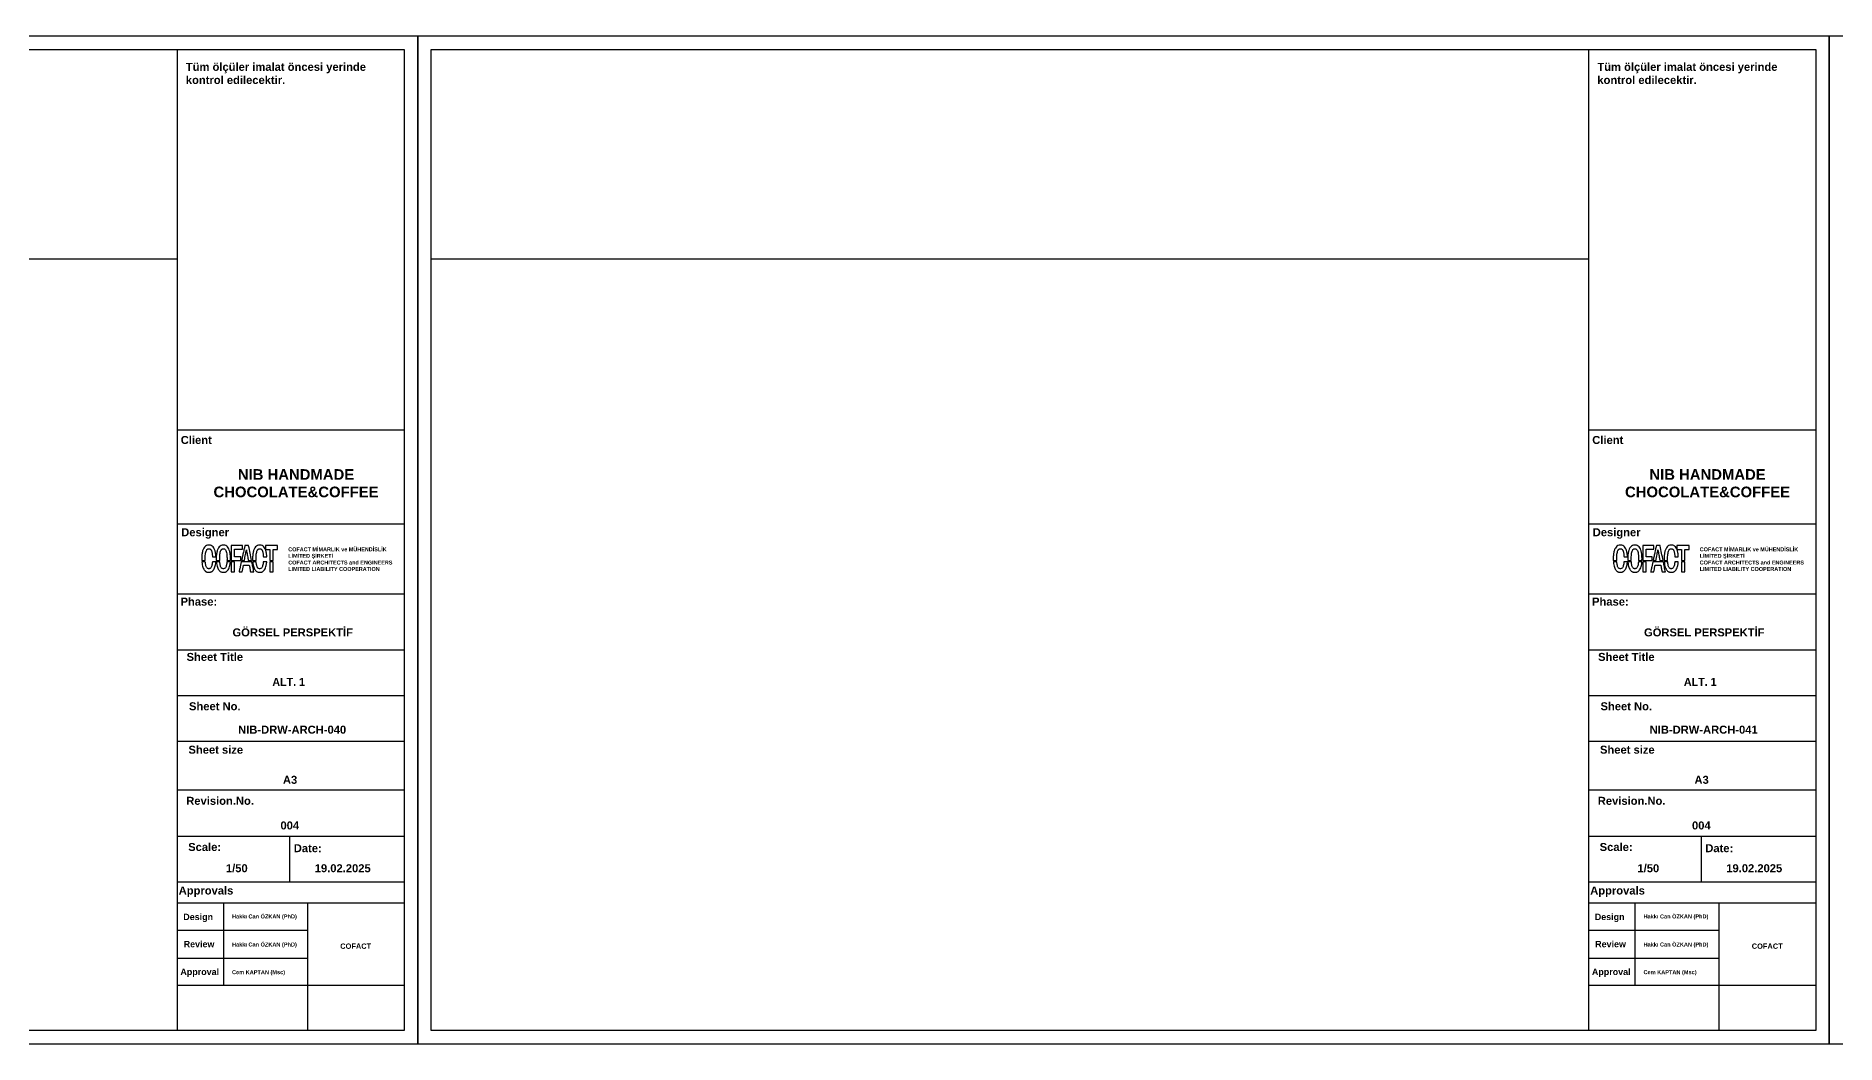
# Model space of a CAD drawing. Header units: millimetres. Extents: x 933584 to 974011, y 4545988 to 4553664.
# Drawn here: x 960844 to 963521, y 4546464 to 4547964 of the extents above; entities that cross this region are included whole.
import ezdxf

# ---------------------------------------------------------------- set-up
doc = ezdxf.new("R2010")
doc.units = ezdxf.units.MM
doc.layers.get('0').update_dxf_attribs({"color": 255})
doc.styles.add('Century Gothic_B_3', font='GOTHICB.TTF', dxfattribs={"height": 4})
picture_1 = doc.add_image_def('image7.png', size_in_pixel=(2560, 1707))
picture_2 = doc.add_image_def('image8.png', size_in_pixel=(2560, 1707))

msp = doc.modelspace()

# ---------------------------------------------------------------- linework, layer by layer
at = {"color": 0}
for p, q in [((961391.47, 4547377.52), (961053.42, 4547377.52)), ((961391.47, 4547377.52), (961053.42, 4547377.52)), ((963491.47, 4547377.52), (963153.42, 4547377.52)), ((963491.47, 4547377.52), (963153.42, 4547377.52)), ((961391.47, 4547237.54), (961053.42, 4547237.54)), ((961391.47, 4547237.54), (961053.42, 4547237.54)), ((961391.47, 4547237.54), (961053.42, 4547237.54)), ((961391.47, 4547237.54), (961053.42, 4547237.54)), ((963491.47, 4547237.54), (963153.42, 4547237.54)), ((963491.47, 4547237.54), (963153.42, 4547237.54)), ((963491.47, 4547237.54), (963153.42, 4547237.54)), ((963491.47, 4547237.54), (963153.42, 4547237.54)), ((961391.47, 4547133.48), (961053.42, 4547133.48)), ((963491.47, 4547133.48), (963153.42, 4547133.48)), ((961053.42, 4547050.2), (961391.47, 4547050.2)), ((963153.42, 4547050.2), (963491.47, 4547050.2)), ((961391.47, 4546981.8), (961053.42, 4546981.8)), ((963491.47, 4546981.8), (963153.42, 4546981.8)), ((961391.47, 4546913.84), (961053.42, 4546913.84)), ((963491.47, 4546913.84), (963153.42, 4546913.84)), ((961391.47, 4546841.62), (961053.42, 4546841.62)), ((963491.47, 4546841.62), (963153.42, 4546841.62)), ((961391.47, 4546772.61), (961053.42, 4546772.61)), ((961220.89, 4546772.61), (961220.89, 4546704.89)), ((963491.47, 4546772.61), (963153.42, 4546772.61)), ((963320.89, 4546772.61), (963320.89, 4546704.89)), ((961391.47, 4546704.89), (961053.42, 4546704.89)), ((963491.47, 4546704.89), (963153.42, 4546704.89)), ((961391.47, 4546673.56), (961053.42, 4546673.56)), ((961122.27, 4546673.56), (961122.27, 4546550.8)), ((961247.26, 4546673.56), (961247.26, 4546599.96)), ((963491.47, 4546673.56), (963153.42, 4546673.56)), ((963222.27, 4546673.56), (963222.27, 4546550.8)), ((963347.26, 4546673.56), (963347.26, 4546599.96)), ((961053.42, 4546633.42), (961247.26, 4546633.42)), ((963153.42, 4546633.42), (963347.26, 4546633.42)), ((961053.42, 4546591.71), (961247.26, 4546591.71)), ((961247.26, 4546599.96), (961247.26, 4546483.84)), ((963153.42, 4546591.71), (963347.26, 4546591.71)), ((963347.26, 4546599.96), (963347.26, 4546483.84)), ((961391.47, 4546550.8), (961053.42, 4546550.8)), ((963491.47, 4546550.8), (963153.42, 4546550.8))]:
    msp.add_line(p, q, dxfattribs=at)
for points in [[(959311.47, 4547963.85), (961411.47, 4547963.85), (961411.47, 4546463.85), (959311.47, 4546463.85)], [(961411.47, 4547963.85), (963511.47, 4547963.85), (963511.47, 4546463.85), (961411.47, 4546463.85)], [(963511.47, 4547963.85), (965611.47, 4547963.85), (965611.47, 4546463.85), (963511.47, 4546463.85)], [(959331.47, 4547943.85), (961391.47, 4547943.85), (961391.47, 4546483.85), (959331.47, 4546483.85)], [(961431.47, 4547943.85), (963491.47, 4547943.85), (963491.47, 4546483.85), (961431.47, 4546483.85)], [(961134.1, 4547194.48), (961134.1, 4547183.34), (961141.16, 4547183.34), (961148.22, 4547183.34), (961148.22, 4547185.98), (961148.22, 4547188.61), (961143.64, 4547188.61), (961139.07, 4547188.61), (961139.07, 4547194.43), (961139.07, 4547200.24), (961144.79, 4547200.24), (961150.5, 4547200.24), (961150.5, 4547202.93), (961150.5, 4547205.61), (961142.3, 4547205.61), (961134.1, 4547205.61)], [(961184.91, 4547202.78), (961184.91, 4547199.95), (961188.14, 4547199.95), (961191.37, 4547199.95), (961191.37, 4547191.64), (961191.37, 4547183.34), (961193.86, 4547183.34), (961196.34, 4547183.34), (961196.34, 4547191.64), (961196.34, 4547199.95), (961199.62, 4547199.95), (961202.9, 4547199.95), (961202.9, 4547202.78), (961202.9, 4547205.61), (961193.91, 4547205.61), (961184.91, 4547205.61)], [(963234.1, 4547194.48), (963234.1, 4547183.34), (963241.16, 4547183.34), (963248.22, 4547183.34), (963248.22, 4547185.98), (963248.22, 4547188.61), (963243.64, 4547188.61), (963239.07, 4547188.61), (963239.07, 4547194.43), (963239.07, 4547200.24), (963244.79, 4547200.24), (963250.5, 4547200.24), (963250.5, 4547202.93), (963250.5, 4547205.61), (963242.3, 4547205.61), (963234.1, 4547205.61)], [(963284.91, 4547202.78), (963284.91, 4547199.95), (963288.14, 4547199.95), (963291.37, 4547199.95), (963291.37, 4547191.64), (963291.37, 4547183.34), (963293.86, 4547183.34), (963296.34, 4547183.34), (963296.34, 4547191.64), (963296.34, 4547199.95), (963299.62, 4547199.95), (963302.9, 4547199.95), (963302.9, 4547202.78), (963302.9, 4547205.61), (963293.91, 4547205.61), (963284.91, 4547205.61)], [(961134.1, 4547173.84), (961134.1, 4547166.34), (961136.56, 4547166.36), (961139.02, 4547166.39), (961139.04, 4547173.87), (961139.07, 4547181.35), (961136.58, 4547181.35), (961134.1, 4547181.35)], [(961191.39, 4547173.87), (961191.42, 4547166.39), (961193.88, 4547166.36), (961196.34, 4547166.33), (961196.34, 4547173.84), (961196.34, 4547181.35), (961193.86, 4547181.35), (961191.37, 4547181.35)], [(963234.1, 4547173.84), (963234.1, 4547166.34), (963236.56, 4547166.36), (963239.02, 4547166.39), (963239.04, 4547173.87), (963239.07, 4547181.35), (963236.58, 4547181.35), (963234.1, 4547181.35)], [(963291.39, 4547173.87), (963291.42, 4547166.39), (963293.88, 4547166.36), (963296.34, 4547166.33), (963296.34, 4547173.84), (963296.34, 4547181.35), (963293.86, 4547181.35), (963291.37, 4547181.35)]]:
    msp.add_lwpolyline(points, close=True, dxfattribs=at)
for points in [[(961053.42, 4547943.86), (961053.42, 4546483.85)], [(963153.42, 4547943.86), (963153.42, 4546483.85)]]:
    msp.add_lwpolyline(points, dxfattribs=at)
for points in [[(961098.75, 4547206.1, 0.11064), (961095.65, 4547204.6, 0.089568), (961093.2, 4547201.82, 0.069833), (961091.45, 4547197.7, 0.037138), (961090.4, 4547192.26, 0.013582), (961090.25, 4547190.61, 0.005436), (961090.14, 4547188.34, 0.005261), (961090.08, 4547186.12, 0.017635), (961090.1, 4547184.66), (961090.17, 4547183.34), (961092.72, 4547183.34), (961095.27, 4547183.34), (961095.28, 4547186.35, -0.01557), (961095.44, 4547190.77, -0.027157), (961095.88, 4547194.4, -0.033018), (961096.57, 4547197.25, -0.079442), (961097.55, 4547199.19, -0.009072), (961097.84, 4547199.58, -0.030827), (961098.05, 4547199.82, -0.031813), (961098.29, 4547200.03, -0.010138), (961098.67, 4547200.31, -0.089655), (961099.42, 4547200.67, -0.05192), (961100.42, 4547200.83, -0.051218), (961101.44, 4547200.78, -0.076363), (961102.3, 4547200.51, -0.070873), (961103.1, 4547199.97, -0.052254), (961103.81, 4547199.17, -0.046256), (961104.42, 4547198.14, -0.033841), (961104.9, 4547196.91, -0.02482), (961105.26, 4547195.51, -0.012371), (961105.59, 4547193.71, -0.011745), (961105.85, 4547191.72, -0.011909), (961106.02, 4547189.73), (961106.09, 4547188.61), (961108.66, 4547188.61), (961111.23, 4547188.61), (961111.23, 4547189.03, 0.020953), (961111.19, 4547189.94, 0.004455), (961111.04, 4547191.52, 0.00493), (961110.86, 4547193.14, 0.011284), (961110.68, 4547194.37, 0.038093), (961109.55, 4547198.88, 0.067383), (961107.87, 4547202.32, 0.083303), (961105.64, 4547204.69, 0.099908), (961102.89, 4547206.02, 0.02201), (961102.45, 4547206.11, 0.020762), (961101.99, 4547206.17, 0.015695), (961101.43, 4547206.2, 0.005906), (961100.65, 4547206.2, 0.00548), (961100.04, 4547206.19, 0.006399), (961099.47, 4547206.17, 0.005718), (961098.99, 4547206.13, 0.038226)], [(961120.33, 4547206.1, 0.105194), (961117.36, 4547204.7, 0.087054), (961114.98, 4547202.14, 0.069549), (961113.23, 4547198.38, 0.038701), (961112.13, 4547193.43, 0.014261), (961111.89, 4547191.35, 0.008448), (961111.72, 4547188.85, 0.008433), (961111.64, 4547186.42, 0.018733), (961111.68, 4547184.57), (961111.75, 4547183.34), (961114.3, 4547183.34), (961116.85, 4547183.34), (961116.86, 4547186.35, -0.01557), (961117.01, 4547190.77, -0.027157), (961117.45, 4547194.4, -0.033018), (961118.15, 4547197.25, -0.079442), (961119.12, 4547199.19, -0.009072), (961119.42, 4547199.58, -0.030827), (961119.63, 4547199.82, -0.031813), (961119.87, 4547200.03, -0.010138), (961120.25, 4547200.31, -0.089655), (961121, 4547200.67, -0.05192), (961121.99, 4547200.83, -0.051218), (961123.02, 4547200.78, -0.076363), (961123.88, 4547200.51, -0.136443), (961125.39, 4547199.17, -0.067108), (961126.49, 4547196.83, -0.045937), (961127.23, 4547193.38, -0.018323), (961127.64, 4547188.56, -0.004967), (961127.68, 4547187.58, -0.003937), (961127.7, 4547186.52, -0.00398), (961127.71, 4547185.53, -0.009912), (961127.69, 4547184.81), (961127.63, 4547183.34), (961130.2, 4547183.34), (961132.78, 4547183.34), (961132.84, 4547184.61, 0.018366), (961132.87, 4547186.77, 0.009634), (961132.76, 4547189.46, 0.009631), (961132.55, 4547192.16, 0.017297), (961132.25, 4547194.36, 0.038062), (961131.13, 4547198.88, 0.067387), (961129.45, 4547202.32, 0.08333), (961127.22, 4547204.69, 0.099909), (961124.46, 4547206.02, 0.02201), (961124.02, 4547206.11, 0.020762), (961123.57, 4547206.17, 0.015695), (961123.01, 4547206.2, 0.005906), (961122.22, 4547206.2, 0.00548), (961121.62, 4547206.19, 0.006399), (961121.05, 4547206.17, 0.005718), (961120.57, 4547206.13, 0.038226)], [(961156.52, 4547199.03, 0.0000105), (961157.88, 4547191.73, 0.000084), (961159.08, 4547185.3, 0.003215), (961159.36, 4547183.86), (961159.47, 4547183.34), (961161.85, 4547183.34, 0.001355), (961162.76, 4547183.34, 0.00226), (961163.53, 4547183.35, 0.000206), (961164.21, 4547183.36, 0.409743), (961164.23, 4547183.38, 0.049641), (961164.22, 4547183.44, 0.000001), (961162.04, 4547194.29, 0.000006), (961159.89, 4547204.97, 0.007694), (961159.8, 4547205.39), (961159.75, 4547205.61), (961156.99, 4547205.61), (961154.23, 4547205.61), (961153.51, 4547202.31, -0.000077), (961152.13, 4547195.94, -0.000085), (961150.8, 4547189.78, -0.000009), (961149.51, 4547183.86, -0.006923), (961149.44, 4547183.57), (961149.39, 4547183.34), (961153.6, 4547183.34, 0.0001427), (961153.89, 4547184.92, 0.00034), (961154.15, 4547186.29, 0.000221), (961154.44, 4547187.87, -0.000266), (961155.27, 4547192.37, -0.000578), (961155.92, 4547195.83, -0.0000869)], [(961174.42, 4547206.1, 0.105194), (961171.45, 4547204.7, 0.087054), (961169.07, 4547202.14, 0.069549), (961167.32, 4547198.38, 0.038701), (961166.22, 4547193.43, 0.014261), (961165.99, 4547191.35, 0.008448), (961165.82, 4547188.85, 0.008433), (961165.73, 4547186.42, 0.018733), (961165.77, 4547184.57), (961165.84, 4547183.34), (961168.39, 4547183.34), (961170.94, 4547183.34), (961170.95, 4547186.35, -0.01557), (961171.1, 4547190.76, -0.027157), (961171.54, 4547194.4, -0.033018), (961172.24, 4547197.25, -0.079442), (961173.21, 4547199.19, -0.009072), (961173.51, 4547199.58, -0.030827), (961173.72, 4547199.82, -0.031813), (961173.96, 4547200.03, -0.010138), (961174.34, 4547200.31, -0.089655), (961175.09, 4547200.67, -0.05192), (961176.09, 4547200.83, -0.051218), (961177.11, 4547200.78, -0.076363), (961177.97, 4547200.51, -0.070873), (961178.77, 4547199.97, -0.052254), (961179.48, 4547199.17, -0.046256), (961180.08, 4547198.14, -0.033841), (961180.56, 4547196.91, -0.02482), (961180.93, 4547195.51, -0.012371), (961181.26, 4547193.71, -0.011745), (961181.52, 4547191.72, -0.011909), (961181.69, 4547189.73), (961181.75, 4547188.61), (961184.32, 4547188.61), (961186.9, 4547188.61), (961186.9, 4547189.03, 0.020953), (961186.86, 4547189.94, 0.004455), (961186.71, 4547191.52, 0.00493), (961186.52, 4547193.14, 0.011284), (961186.34, 4547194.37, 0.038093), (961185.22, 4547198.88, 0.067383), (961183.54, 4547202.32, 0.083303), (961181.31, 4547204.69, 0.099908), (961178.55, 4547206.02, 0.02201), (961178.11, 4547206.11, 0.020762), (961177.66, 4547206.17, 0.015695), (961177.1, 4547206.2, 0.005906), (961176.32, 4547206.2, 0.00548), (961175.71, 4547206.19, 0.006399), (961175.14, 4547206.17, 0.005718), (961174.66, 4547206.13, 0.038226)], [(963198.75, 4547206.1, 0.11064), (963195.65, 4547204.6, 0.089568), (963193.2, 4547201.82, 0.069833), (963191.45, 4547197.7, 0.037138), (963190.4, 4547192.26, 0.013582), (963190.25, 4547190.61, 0.005436), (963190.14, 4547188.34, 0.005261), (963190.08, 4547186.12, 0.017635), (963190.1, 4547184.66), (963190.17, 4547183.34), (963192.72, 4547183.34), (963195.27, 4547183.34), (963195.28, 4547186.35, -0.01557), (963195.44, 4547190.77, -0.027157), (963195.88, 4547194.4, -0.033018), (963196.57, 4547197.25, -0.079442), (963197.55, 4547199.19, -0.009072), (963197.84, 4547199.58, -0.030827), (963198.05, 4547199.82, -0.031813), (963198.29, 4547200.03, -0.010138), (963198.67, 4547200.31, -0.089655), (963199.42, 4547200.67, -0.05192), (963200.42, 4547200.83, -0.051218), (963201.44, 4547200.78, -0.076363), (963202.3, 4547200.51, -0.070873), (963203.1, 4547199.97, -0.052254), (963203.81, 4547199.17, -0.046256), (963204.42, 4547198.14, -0.033841), (963204.9, 4547196.91, -0.02482), (963205.26, 4547195.51, -0.012371), (963205.59, 4547193.71, -0.011745), (963205.85, 4547191.72, -0.011909), (963206.02, 4547189.73), (963206.09, 4547188.61), (963208.66, 4547188.61), (963211.23, 4547188.61), (963211.23, 4547189.03, 0.020953), (963211.19, 4547189.94, 0.004455), (963211.04, 4547191.52, 0.00493), (963210.86, 4547193.14, 0.011284), (963210.68, 4547194.37, 0.038093), (963209.55, 4547198.88, 0.067383), (963207.87, 4547202.32, 0.083303), (963205.64, 4547204.69, 0.099908), (963202.89, 4547206.02, 0.02201), (963202.45, 4547206.11, 0.020762), (963201.99, 4547206.17, 0.015695), (963201.43, 4547206.2, 0.005906), (963200.65, 4547206.2, 0.00548), (963200.04, 4547206.19, 0.006399), (963199.47, 4547206.17, 0.005718), (963198.99, 4547206.13, 0.038226)], [(963220.33, 4547206.1, 0.105194), (963217.36, 4547204.7, 0.087054), (963214.98, 4547202.14, 0.069549), (963213.23, 4547198.38, 0.038701), (963212.13, 4547193.43, 0.014261), (963211.89, 4547191.35, 0.008448), (963211.72, 4547188.85, 0.008433), (963211.64, 4547186.42, 0.018733), (963211.68, 4547184.57), (963211.75, 4547183.34), (963214.3, 4547183.34), (963216.85, 4547183.34), (963216.86, 4547186.35, -0.01557), (963217.01, 4547190.77, -0.027157), (963217.45, 4547194.4, -0.033018), (963218.15, 4547197.25, -0.079442), (963219.12, 4547199.19, -0.009072), (963219.42, 4547199.58, -0.030827), (963219.63, 4547199.82, -0.031813), (963219.87, 4547200.03, -0.010138), (963220.25, 4547200.31, -0.089655), (963221, 4547200.67, -0.05192), (963221.99, 4547200.83, -0.051218), (963223.02, 4547200.78, -0.076363), (963223.88, 4547200.51, -0.136443), (963225.39, 4547199.17, -0.067108), (963226.49, 4547196.83, -0.045937), (963227.23, 4547193.38, -0.018323), (963227.64, 4547188.56, -0.004967), (963227.68, 4547187.58, -0.003937), (963227.7, 4547186.52, -0.00398), (963227.71, 4547185.53, -0.009912), (963227.69, 4547184.81), (963227.63, 4547183.34), (963230.2, 4547183.34), (963232.78, 4547183.34), (963232.84, 4547184.61, 0.018366), (963232.87, 4547186.77, 0.009634), (963232.76, 4547189.46, 0.009631), (963232.55, 4547192.16, 0.017297), (963232.25, 4547194.36, 0.038062), (963231.13, 4547198.88, 0.067387), (963229.45, 4547202.32, 0.08333), (963227.22, 4547204.69, 0.099909), (963224.46, 4547206.02, 0.02201), (963224.02, 4547206.11, 0.020762), (963223.57, 4547206.17, 0.015695), (963223.01, 4547206.2, 0.005906), (963222.22, 4547206.2, 0.00548), (963221.62, 4547206.19, 0.006399), (963221.05, 4547206.17, 0.005718), (963220.57, 4547206.13, 0.038226)], [(963256.52, 4547199.03, 0.0000105), (963257.88, 4547191.73, 0.000084), (963259.08, 4547185.3, 0.003215), (963259.36, 4547183.86), (963259.47, 4547183.34), (963261.85, 4547183.34, 0.001355), (963262.76, 4547183.34, 0.00226), (963263.53, 4547183.35, 0.000206), (963264.21, 4547183.36, 0.409743), (963264.23, 4547183.38, 0.049641), (963264.22, 4547183.44, 0.000001), (963262.04, 4547194.29, 0.000006), (963259.89, 4547204.97, 0.007694), (963259.8, 4547205.39), (963259.75, 4547205.61), (963256.99, 4547205.61), (963254.23, 4547205.61), (963253.51, 4547202.31, -0.000077), (963252.13, 4547195.94, -0.000085), (963250.8, 4547189.78, -0.000009), (963249.51, 4547183.86, -0.006923), (963249.44, 4547183.57), (963249.39, 4547183.34), (963253.6, 4547183.34, 0.0001427), (963253.89, 4547184.92, 0.00034), (963254.15, 4547186.29, 0.000221), (963254.44, 4547187.87, -0.000266), (963255.27, 4547192.37, -0.000578), (963255.92, 4547195.83, -0.0000869)], [(963274.42, 4547206.1, 0.105194), (963271.45, 4547204.7, 0.087054), (963269.07, 4547202.14, 0.069549), (963267.32, 4547198.38, 0.038701), (963266.22, 4547193.43, 0.014261), (963265.99, 4547191.35, 0.008448), (963265.82, 4547188.85, 0.008433), (963265.73, 4547186.42, 0.018733), (963265.77, 4547184.57), (963265.84, 4547183.34), (963268.39, 4547183.34), (963270.94, 4547183.34), (963270.95, 4547186.35, -0.01557), (963271.1, 4547190.76, -0.027157), (963271.54, 4547194.4, -0.033018), (963272.24, 4547197.25, -0.079442), (963273.21, 4547199.19, -0.009072), (963273.51, 4547199.58, -0.030827), (963273.72, 4547199.82, -0.031813), (963273.96, 4547200.03, -0.010138), (963274.34, 4547200.31, -0.089655), (963275.09, 4547200.67, -0.05192), (963276.09, 4547200.83, -0.051218), (963277.11, 4547200.78, -0.076363), (963277.97, 4547200.51, -0.070873), (963278.77, 4547199.97, -0.052254), (963279.48, 4547199.17, -0.046256), (963280.08, 4547198.14, -0.033841), (963280.56, 4547196.91, -0.02482), (963280.93, 4547195.51, -0.012371), (963281.26, 4547193.71, -0.011745), (963281.52, 4547191.72, -0.011909), (963281.69, 4547189.73), (963281.75, 4547188.61), (963284.32, 4547188.61), (963286.9, 4547188.61), (963286.9, 4547189.03, 0.020953), (963286.86, 4547189.94, 0.004455), (963286.71, 4547191.52, 0.00493), (963286.52, 4547193.14, 0.011284), (963286.34, 4547194.37, 0.038093), (963285.22, 4547198.88, 0.067383), (963283.54, 4547202.32, 0.083303), (963281.31, 4547204.69, 0.099908), (963278.55, 4547206.02, 0.02201), (963278.11, 4547206.11, 0.020762), (963277.66, 4547206.17, 0.015695), (963277.1, 4547206.2, 0.005906), (963276.32, 4547206.2, 0.00548), (963275.71, 4547206.19, 0.006399), (963275.14, 4547206.17, 0.005718), (963274.66, 4547206.13, 0.038226)], [(961090.3, 4547180.63, 0.025038), (961090.86, 4547176.68, 0.036131), (961091.79, 4547173.27, 0.041565), (961093.04, 4547170.46, 0.063352), (961094.62, 4547168.3, 0.028049), (961095.43, 4547167.53, 0.034689), (961096.27, 4547166.91, 0.034905), (961097.18, 4547166.42, 0.029004), (961098.2, 4547166.03, 0.021923), (961098.68, 4547165.9, 0.031789), (961099.12, 4547165.83, 0.019677), (961099.69, 4547165.8, 0.003659), (961100.74, 4547165.79, 0.003627), (961101.78, 4547165.8, 0.019229), (961102.35, 4547165.83, 0.031747), (961102.77, 4547165.9, 0.024514), (961103.22, 4547166.02, 0.035022), (961104.4, 4547166.5, 0.037328), (961105.46, 4547167.12, 0.037367), (961106.42, 4547167.9, 0.035245), (961107.28, 4547168.83, 0.053473), (961108.66, 4547171, 0.03772), (961109.75, 4547173.68, 0.032588), (961110.56, 4547176.9, 0.021334), (961111.08, 4547180.68), (961111.14, 4547181.35), (961108.56, 4547181.35), (961105.97, 4547181.35), (961105.91, 4547180.68, -0.0074), (961105.81, 4547179.71, -0.005344), (961105.66, 4547178.63, -0.005411), (961105.5, 4547177.6, -0.010609), (961105.34, 4547176.78, -0.034422), (961104.64, 4547174.32, -0.07643), (961103.72, 4547172.62, -0.102726), (961102.52, 4547171.59, -0.109019), (961101.04, 4547171.14, -0.095932), (961099.43, 4547171.33, -0.113527), (961098.11, 4547172.11, -0.092498), (961097.08, 4547173.53, -0.04608), (961096.31, 4547175.63, -0.017297), (961096.02, 4547176.92, -0.007909), (961095.72, 4547178.63, -0.007223), (961095.48, 4547180.29, -0.03219), (961095.42, 4547181.26, 0.402781), (961095.38, 4547181.3, 0.001238), (961094.67, 4547181.33, 0.005463), (961093.83, 4547181.35, 0.003096), (961092.82, 4547181.35), (961090.23, 4547181.35)], [(961111.87, 4547180.63, 0.025038), (961112.44, 4547176.68, 0.036131), (961113.36, 4547173.27, 0.041565), (961114.62, 4547170.46, 0.063352), (961116.19, 4547168.3, 0.047265), (961117.59, 4547167.07, 0.06438), (961119.06, 4547166.27, 0.06177), (961120.73, 4547165.86, 0.039412), (961122.73, 4547165.77, 0.027569), (961124.15, 4547165.9, 0.048064), (961125.3, 4547166.18, 0.049711), (961126.35, 4547166.67, 0.031882), (961127.45, 4547167.43, 0.081131), (961129.37, 4547169.51, 0.052129), (961130.88, 4547172.42, 0.043307), (961131.98, 4547176.15, 0.026621), (961132.66, 4547180.68), (961132.72, 4547181.35), (961130.14, 4547181.35), (961127.55, 4547181.35), (961127.49, 4547180.68, -0.0074), (961127.38, 4547179.71, -0.005344), (961127.24, 4547178.63, -0.005411), (961127.07, 4547177.6, -0.010609), (961126.92, 4547176.78, -0.034422), (961126.22, 4547174.32, -0.07643), (961125.29, 4547172.62, -0.102726), (961124.1, 4547171.59, -0.109019), (961122.62, 4547171.14, -0.095932), (961121.01, 4547171.33, -0.113527), (961119.69, 4547172.1, -0.092498), (961118.66, 4547173.53, -0.04608), (961117.89, 4547175.63, -0.017297), (961117.6, 4547176.92, -0.007909), (961117.3, 4547178.63, -0.007223), (961117.06, 4547180.29, -0.03219), (961117, 4547181.26, 0.402781), (961116.96, 4547181.3, 0.001238), (961116.24, 4547181.33, 0.005463), (961115.41, 4547181.35, 0.003096), (961114.4, 4547181.35), (961111.8, 4547181.35)], [(961167.66, 4547166.34, 0.0000231), (961166.17, 4547173.77, 0.000048), (961164.77, 4547180.73, 0.022716), (961164.66, 4547181.18, 0.319618), (961164.52, 4547181.29, 0.005635), (961163.47, 4547181.33, 0.005119), (961161.64, 4547181.35, 0.000404), (961156.79, 4547181.35), (961148.96, 4547181.35), (961147.38, 4547174.02, -0.000063), (961146.77, 4547171.2, -0.000102), (961146.25, 4547168.79, -0.000015), (961145.78, 4547166.65, -0.0154076), (961145.7, 4547166.33), (961150.44, 4547166.39), (961151.31, 4547171.11, -0.000258), (961151.65, 4547172.94, -0.000401), (961151.95, 4547174.51, -0.000111), (961152.21, 4547175.88, -0.013635), (961152.24, 4547176.06), (961152.3, 4547176.28), (961156.55, 4547176.28), (961160.79, 4547176.28), (961161.43, 4547172.88, 0.000154), (961161.69, 4547171.46, 0.000145), (961161.96, 4547170.01, 0.000144), (961162.2, 4547168.73, 0.000507), (961162.36, 4547167.9), (961162.66, 4547166.34)], [(961165.96, 4547180.63, 0.025038), (961166.53, 4547176.68, 0.036131), (961167.45, 4547173.27, 0.041565), (961168.71, 4547170.46, 0.063352), (961170.28, 4547168.3, 0.047265), (961171.68, 4547167.07, 0.06438), (961173.15, 4547166.27, 0.06177), (961174.82, 4547165.86, 0.039412), (961176.83, 4547165.77, 0.027569), (961178.25, 4547165.9, 0.048064), (961179.39, 4547166.18, 0.049711), (961180.44, 4547166.67, 0.031882), (961181.54, 4547167.43, 0.081131), (961183.46, 4547169.51, 0.052129), (961184.97, 4547172.42, 0.043307), (961186.07, 4547176.15, 0.026621), (961186.75, 4547180.68), (961186.81, 4547181.35), (961184.23, 4547181.35), (961181.64, 4547181.35), (961181.58, 4547180.68, -0.0074), (961181.47, 4547179.71, -0.005344), (961181.33, 4547178.63, -0.005411), (961181.17, 4547177.6, -0.010609), (961181.01, 4547176.78, -0.034422), (961180.31, 4547174.32, -0.07643), (961179.38, 4547172.62, -0.102726), (961178.19, 4547171.59, -0.109019), (961176.71, 4547171.14, -0.095932), (961175.1, 4547171.33, -0.113527), (961173.78, 4547172.1, -0.092498), (961172.75, 4547173.53, -0.04608), (961171.98, 4547175.63, -0.017297), (961171.69, 4547176.92, -0.007909), (961171.39, 4547178.63, -0.007223), (961171.15, 4547180.29, -0.03219), (961171.09, 4547181.26, 0.402781), (961171.05, 4547181.3, 0.001238), (961170.34, 4547181.33, 0.005463), (961169.5, 4547181.35, 0.003096), (961168.49, 4547181.35), (961165.9, 4547181.35)], [(963190.3, 4547180.63, 0.025038), (963190.86, 4547176.68, 0.036131), (963191.79, 4547173.27, 0.041565), (963193.04, 4547170.46, 0.063352), (963194.62, 4547168.3, 0.028049), (963195.43, 4547167.53, 0.034689), (963196.27, 4547166.91, 0.034905), (963197.18, 4547166.42, 0.029004), (963198.2, 4547166.03, 0.021923), (963198.68, 4547165.9, 0.031789), (963199.12, 4547165.83, 0.019677), (963199.69, 4547165.8, 0.003659), (963200.74, 4547165.79, 0.003627), (963201.78, 4547165.8, 0.019229), (963202.35, 4547165.83, 0.031747), (963202.77, 4547165.9, 0.024514), (963203.22, 4547166.02, 0.035022), (963204.4, 4547166.5, 0.037328), (963205.46, 4547167.12, 0.037367), (963206.42, 4547167.9, 0.035245), (963207.28, 4547168.83, 0.053473), (963208.66, 4547171, 0.03772), (963209.75, 4547173.68, 0.032588), (963210.56, 4547176.9, 0.021334), (963211.08, 4547180.68), (963211.14, 4547181.35), (963208.56, 4547181.35), (963205.97, 4547181.35), (963205.91, 4547180.68, -0.0074), (963205.81, 4547179.71, -0.005344), (963205.66, 4547178.63, -0.005411), (963205.5, 4547177.6, -0.010609), (963205.34, 4547176.78, -0.034422), (963204.64, 4547174.32, -0.07643), (963203.72, 4547172.62, -0.102726), (963202.52, 4547171.59, -0.109019), (963201.04, 4547171.14, -0.095932), (963199.43, 4547171.33, -0.113527), (963198.11, 4547172.11, -0.092498), (963197.08, 4547173.53, -0.04608), (963196.31, 4547175.63, -0.017297), (963196.02, 4547176.92, -0.007909), (963195.72, 4547178.63, -0.007223), (963195.48, 4547180.29, -0.03219), (963195.42, 4547181.26, 0.402781), (963195.38, 4547181.3, 0.001238), (963194.67, 4547181.33, 0.005463), (963193.83, 4547181.35, 0.003096), (963192.82, 4547181.35), (963190.23, 4547181.35)], [(963211.87, 4547180.63, 0.025038), (963212.44, 4547176.68, 0.036131), (963213.36, 4547173.27, 0.041565), (963214.62, 4547170.46, 0.063352), (963216.19, 4547168.3, 0.047265), (963217.59, 4547167.07, 0.06438), (963219.06, 4547166.27, 0.06177), (963220.73, 4547165.86, 0.039412), (963222.73, 4547165.77, 0.027569), (963224.15, 4547165.9, 0.048064), (963225.3, 4547166.18, 0.049711), (963226.35, 4547166.67, 0.031882), (963227.45, 4547167.43, 0.081131), (963229.37, 4547169.51, 0.052129), (963230.88, 4547172.42, 0.043307), (963231.98, 4547176.15, 0.026621), (963232.66, 4547180.68), (963232.72, 4547181.35), (963230.14, 4547181.35), (963227.55, 4547181.35), (963227.49, 4547180.68, -0.0074), (963227.38, 4547179.71, -0.005344), (963227.24, 4547178.63, -0.005411), (963227.07, 4547177.6, -0.010609), (963226.92, 4547176.78, -0.034422), (963226.22, 4547174.32, -0.07643), (963225.29, 4547172.62, -0.102726), (963224.1, 4547171.59, -0.109019), (963222.62, 4547171.14, -0.095932), (963221.01, 4547171.33, -0.113527), (963219.69, 4547172.1, -0.092498), (963218.66, 4547173.53, -0.04608), (963217.89, 4547175.63, -0.017297), (963217.6, 4547176.92, -0.007909), (963217.3, 4547178.63, -0.007223), (963217.06, 4547180.29, -0.03219), (963217, 4547181.26, 0.402781), (963216.96, 4547181.3, 0.001238), (963216.24, 4547181.33, 0.005463), (963215.41, 4547181.35, 0.003096), (963214.4, 4547181.35), (963211.8, 4547181.35)], [(963267.66, 4547166.34, 0.0000231), (963266.17, 4547173.77, 0.000048), (963264.77, 4547180.73, 0.022716), (963264.66, 4547181.18, 0.319618), (963264.52, 4547181.29, 0.005635), (963263.47, 4547181.33, 0.005119), (963261.64, 4547181.35, 0.000404), (963256.79, 4547181.35), (963248.96, 4547181.35), (963247.38, 4547174.02, -0.000063), (963246.77, 4547171.2, -0.000102), (963246.25, 4547168.79, -0.000015), (963245.78, 4547166.65, -0.0154076), (963245.7, 4547166.33), (963250.44, 4547166.39), (963251.31, 4547171.11, -0.000258), (963251.65, 4547172.94, -0.000401), (963251.95, 4547174.51, -0.000111), (963252.21, 4547175.88, -0.013635), (963252.24, 4547176.06), (963252.3, 4547176.28), (963256.55, 4547176.28), (963260.79, 4547176.28), (963261.43, 4547172.88, 0.000154), (963261.69, 4547171.46, 0.000145), (963261.96, 4547170.01, 0.000144), (963262.2, 4547168.73, 0.000507), (963262.36, 4547167.9), (963262.66, 4547166.34)], [(963265.96, 4547180.63, 0.025038), (963266.53, 4547176.68, 0.036131), (963267.45, 4547173.27, 0.041565), (963268.71, 4547170.46, 0.063352), (963270.28, 4547168.3, 0.047265), (963271.68, 4547167.07, 0.06438), (963273.15, 4547166.27, 0.06177), (963274.82, 4547165.86, 0.039412), (963276.83, 4547165.77, 0.027569), (963278.25, 4547165.9, 0.048064), (963279.39, 4547166.18, 0.049711), (963280.44, 4547166.67, 0.031882), (963281.54, 4547167.43, 0.081131), (963283.46, 4547169.51, 0.052129), (963284.97, 4547172.42, 0.043307), (963286.07, 4547176.15, 0.026621), (963286.75, 4547180.68), (963286.81, 4547181.35), (963284.23, 4547181.35), (963281.64, 4547181.35), (963281.58, 4547180.68, -0.0074), (963281.47, 4547179.71, -0.005344), (963281.33, 4547178.63, -0.005411), (963281.17, 4547177.6, -0.010609), (963281.01, 4547176.78, -0.034422), (963280.31, 4547174.32, -0.07643), (963279.38, 4547172.62, -0.102726), (963278.19, 4547171.59, -0.109019), (963276.71, 4547171.14, -0.095932), (963275.1, 4547171.33, -0.113527), (963273.78, 4547172.1, -0.092498), (963272.75, 4547173.53, -0.04608), (963271.98, 4547175.63, -0.017297), (963271.69, 4547176.92, -0.007909), (963271.39, 4547178.63, -0.007223), (963271.15, 4547180.29, -0.03219), (963271.09, 4547181.26, 0.402781), (963271.05, 4547181.3, 0.001238), (963270.34, 4547181.33, 0.005463), (963269.5, 4547181.35, 0.003096), (963268.49, 4547181.35), (963265.9, 4547181.35)]]:
    msp.add_lwpolyline(points, format="xyb", close=True, dxfattribs=at)

# ---------------------------------------------------------------- texts
at = {"color": 0, "attachment_point": 1, "line_spacing_factor": 0.984502, "style": 'Century Gothic_B_3'}
for s, insert, char_height, width in [('\\pxql;{\\fArial|b1|i0|c0|p34;Tüm ölçüler imalat öncesi yerinde kontrol edilecektir.}', (961066.46, 4547923.88), 11.9034, 324.3298), ('\\pxql;{\\fArial|b1|i0|c0|p34;Tüm ölçüler imalat öncesi yerinde kontrol edilecektir.}', (963166.46, 4547923.88), 11.9034, 324.3298), ('\\pxqr;{\\fArial|b1|i0|c0|p34;Client}', (960516.91, 4547368.66), 11.9034, 588.1338), ('\\pxqr;{\\fArial|b1|i0|c0|p34;Client}', (962616.91, 4547368.66), 11.9034, 588.1338), ('\\pxqc;{\\fArial|b1|i0|c0|p34;NIB HANDMADE CHOCOLATE&COFFEE}', (961066.92, 4547319.26), 15.8192, 326.8702), ('\\pxqc;{\\fArial|b1|i0|c0|p34;NIB HANDMADE CHOCOLATE&COFFEE}', (963166.92, 4547319.26), 15.8192, 326.8702), ('\\pxqr;{\\fArial|b1|i0|c0|p34;Designer}', (960542.59, 4547231.33), 11.9034, 588.1338), ('\\pxqr;{\\fArial|b1|i0|c0|p34;Designer}', (962642.59, 4547231.33), 11.9034, 588.1338), ('{\\fFranklin Gothic Medium|b1|i0|c162|p34;COFACT MİMARLIK ve MÜHENDİSLİK}\\P{\\fFranklin Gothic Medium|b1|i0|c162|p34;LİMİTED ŞİRKETİ}', (961218.78, 4547202.86), 5.8729, 228.8091), ('{\\fFranklin Gothic Medium|b1|i0|c162|p34;COFACT MİMARLIK ve MÜHENDİSLİK}\\P{\\fFranklin Gothic Medium|b1|i0|c162|p34;LİMİTED ŞİRKETİ}', (963318.78, 4547202.86), 5.8729, 228.8091), ('\\pxql;{\\fFranklin Gothic Book|b1|i0|c162|p34;COFACT ARCHITECTS and ENGINEERS\\PLIMITED LIABILITY COOPERATION}', (961218.78, 4547183.27), 5.8729, 228.8091), ('\\pxql;{\\fFranklin Gothic Book|b1|i0|c162|p34;COFACT ARCHITECTS and ENGINEERS\\PLIMITED LIABILITY COOPERATION}', (963318.78, 4547183.27), 5.8729, 228.8091), ('\\pxqr;{\\fArial|b1|i0|c0|p34;Phase:}', (960524.92, 4547128.14), 11.9034, 588.1338), ('\\pxqr;{\\fArial|b1|i0|c0|p34;Phase:}', (962624.92, 4547128.14), 11.9034, 588.1338), ('\\pxqr;{\\fArial|b1|i0|c0|p34;GÖRSEL PERSPEKTİF}', (960726.95, 4547082.3), 11.9034, 588.1338), ('\\pxqr;{\\fArial|b1|i0|c0|p34;GÖRSEL PERSPEKTİF}', (962826.95, 4547082.3), 11.9034, 588.1338), ('\\pxqr;{\\fArial|b1|i0|c0|p34;Sheet Title}', (960563.47, 4547045.84), 11.9034, 588.1338), ('\\pxqr;{\\fArial|b1|i0|c0|p34;Sheet Title}', (962663.47, 4547045.84), 11.9034, 588.1338), ('\\pxi-2,l3,qr,t3;ALT. 1', (960655.66, 4547008.69), 11.9034, 588.1338), ('\\pxi-2,l3,qr,t3;ALT. 1', (962755.66, 4547008.69), 11.9034, 588.1338), ('\\pxqr;{\\fArial|b1|i0|c0|p34;Sheet No.}', (960559.68, 4546972.41), 11.9034, 588.1338), ('\\pxqr;{\\fArial|b1|i0|c0|p34;Sheet No.}', (962659.68, 4546972.41), 11.9034, 588.1338), ('\\pxqr;{\\fArial|b1|i0|c0|p34;NIB-DRW-ARCH-040}', (960716.83, 4546937.56), 11.9034, 588.1338), ('\\pxqr;{\\fArial|b1|i0|c0|p34;NIB-DRW-ARCH-041}', (962816.83, 4546937.56), 11.9034, 588.1338), ('\\pxqr;{\\fArial|b1|i0|c0|p34;Sheet size}', (960563.52, 4546907.76), 11.9034, 588.1338), ('\\pxqr;{\\fArial|b1|i0|c0|p34;Sheet size}', (962663.52, 4546907.76), 11.9034, 588.1338), ('\\pxqr;{\\fArial|b1|i0|c0|p34;A3}', (960644.02, 4546862.96), 11.9034, 588.1338), ('\\pxqr;{\\fArial|b1|i0|c0|p34;A3}', (962744.02, 4546862.96), 11.9034, 588.1338), ('\\pxqr;{\\fArial|b1|i0|c0|p34;Revision.No.}', (960579.63, 4546831.68), 11.9034, 588.1338), ('\\pxqr;{\\fArial|b1|i0|c0|p34;Revision.No.}', (962679.63, 4546831.68), 11.9034, 588.1338), ('\\pxqr;{\\fArial|b1|i0|c0|p34;00\\fArial|b1|i0|c162|p34;4}', (960646.83, 4546795.04), 11.9034, 588.1338), ('\\pxqr;{\\fArial|b1|i0|c0|p34;00\\fArial|b1|i0|c162|p34;4}', (962746.83, 4546795.04), 11.9034, 588.1338), ('\\pxqr;{\\fArial|b1|i0|c0|p34;Scale:}', (960530.75, 4546762.99), 11.9034, 588.1338), ('\\pxqr;{\\fArial|b1|i0|c0|p34;Date:}', (960680.47, 4546761.2), 11.9034, 588.1338), ('\\pxqr;{\\fArial|b1|i0|c0|p34;Scale:}', (962630.75, 4546762.99), 11.9034, 588.1338), ('\\pxqr;{\\fArial|b1|i0|c0|p34;Date:}', (962780.47, 4546761.2), 11.9034, 588.1338), ('\\pxqr;{\\fArial|b1|i0|c0|p34;1/50}', (960570.29, 4546731.37), 11.9034, 588.1338), ('\\pxqr;{\\fArial|b1|i0|c162|p34;19\\fArial|b1|i0|c0|p34;.02.202\\fArial|b1|i0|c162|p34;5}', (960753.31, 4546731.37), 11.9034, 588.1338), ('\\pxqr;{\\fArial|b1|i0|c0|p34;1/50}', (962670.29, 4546731.37), 11.9034, 588.1338), ('\\pxqr;{\\fArial|b1|i0|c162|p34;19\\fArial|b1|i0|c0|p34;.02.202\\fArial|b1|i0|c162|p34;5}', (962853.31, 4546731.37), 11.9034, 588.1338), ('\\pxqr;{\\fArial|b1|i0|c0|p34;Approvals}', (960548.97, 4546698.22), 11.9034, 588.1338), ('\\pxqr;{\\fArial|b1|i0|c0|p34;Approvals}', (962648.97, 4546698.22), 11.9034, 588.1338), ('\\pxqr;{\\fArial|b1|i0|c0|p34;Design}', (960518.77, 4546657.79), 9.5085, 588.1338), ('{\\fArial|b1|i0|c0|p34;\\W9.71336;   }{\\fArial|b1|i0|c0|p34;Hakkı Can ÖZKAN (PhD)}', (961067.8, 4546656.61), 5.9517, 163.4351), ('\\pxqr;{\\fArial|b1|i0|c0|p34;Design}', (962618.77, 4546657.79), 9.5085, 588.1338), ('{\\fArial|b1|i0|c0|p34;\\W9.71336;   }{\\fArial|b1|i0|c0|p34;Hakkı Can ÖZKAN (PhD)}', (963167.8, 4546656.61), 5.9517, 163.4351), ('\\pxqr;{\\fArial|b1|i0|c0|p34;Review}', (960520.84, 4546617.27), 9.5085, 588.1338), ('{\\fArial|b1|i0|c0|p34;\\W9.71336;   }{\\fArial|b1|i0|c0|p34;Hakkı Can ÖZKAN (PhD)}', (961067.8, 4546614.9), 5.9517, 163.4351), ('\\pxqc;{\\fArial|b1|i0|c0|p34;COFACT}', (961155.71, 4546613.42), 7.9096, 326.8702), ('\\pxqr;{\\fArial|b1|i0|c0|p34;Review}', (962620.84, 4546617.27), 9.5085, 588.1338), ('{\\fArial|b1|i0|c0|p34;\\W9.71336;   }{\\fArial|b1|i0|c0|p34;Hakkı Can ÖZKAN (PhD)}', (963167.8, 4546614.9), 5.9517, 163.4351), ('\\pxqc;{\\fArial|b1|i0|c0|p34;COFACT}', (963255.71, 4546613.42), 7.9096, 326.8702), ('\\pxqr;{\\fArial|b1|i0|c0|p34;Approval}', (960527.75, 4546575.99), 9.5085, 588.1338), ('{\\W9.71336;\\fArial|b1|i0|c0|p34;   \\W1;Cem KAPTAN (Msc)}', (961067.8, 4546573.69), 5.9517, 163.4351), ('\\pxqr;{\\fArial|b1|i0|c0|p34;Approval}', (962627.75, 4546575.99), 9.5085, 588.1338), ('{\\W9.71336;\\fArial|b1|i0|c0|p34;   \\W1;Cem KAPTAN (Msc)}', (963167.8, 4546573.69), 5.9517, 163.4351)]:
    msp.add_mtext(s, dxfattribs=dict(at, insert=insert, char_height=char_height, width=width))

# ---------------------------------------------------------------- pictures from other files: only their frames are drawn
image = msp.add_image(picture_1, insert=(959331.47, 4546483.85), size_in_units=(1721.95, 1148.19), rotation=0)
image.dxf.flags = 7
image = msp.add_image(picture_2, insert=(961431.47, 4546483.85), size_in_units=(1721.95, 1148.19), rotation=0)
image.dxf.flags = 7

doc.saveas('drawing.dxf')
